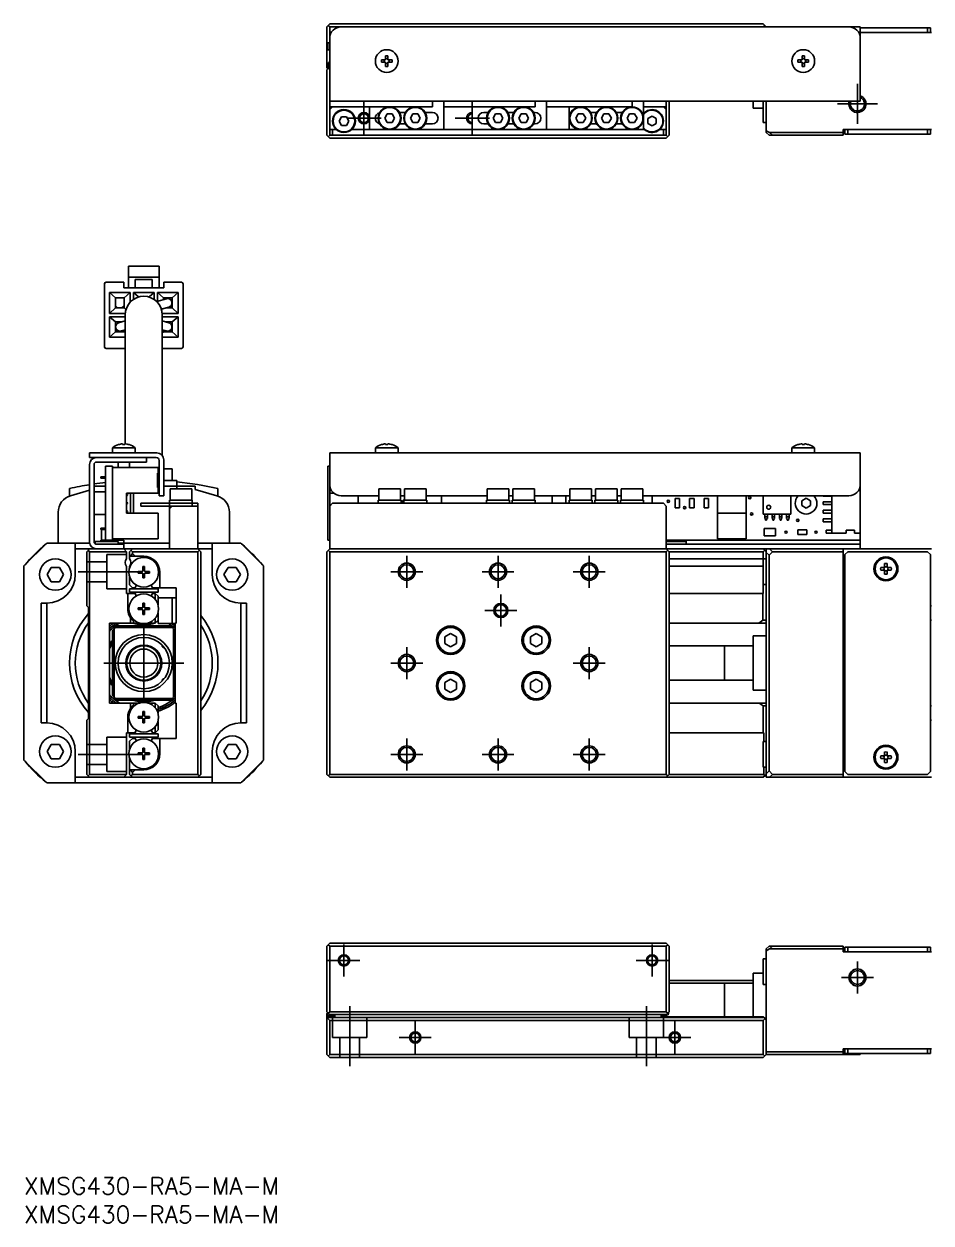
# Model space of a CAD drawing. Extents: x 0 to 777, y -8 to 213.
# Drawn here: x 0 to 159, y -8 to 202 of the extents above; entities that cross this region are included whole.
import ezdxf

# ---------------------------------------------------------------- set-up
doc = ezdxf.new("R2010")
doc.units = 0
doc.header["$LTSCALE"] = 0.5
doc.linetypes.add('CENTER', pattern=[50.8, 31.75, -6.35, 6.35, -6.35])
doc.linetypes.add('DASHED', pattern=[19.05, 12.7, -6.35])
for name, color, linetype in [('MSM_CENTER', 1, 'CENTER'), ('MSM_CONTINUOUS', 7, 'CONTINUOUS'), ('MSM_DASHED', 4, 'DASHED'), ('MSM_NARROW', 5, 'CONTINUOUS'), ('MSM_PART_NUMBER', 7, 'CONTINUOUS')]:
    doc.layers.add(name, color=color, linetype=linetype)
doc.styles.get("Standard").update_dxf_attribs({"font": 'txt.shx', "height": 1, "bigfont": 'bigfont.shx'})

# ---------------------------------------------------------------- blocks, each defined once
blk = doc.blocks.new('*U2')
at = {"layer": 'MSM_PART_NUMBER'}
blk.add_text('XMSG430-RA5-MA-M', height=3, dxfattribs=at).set_placement((0, -3))
blk = doc.blocks.new('*U3')
at = {"layer": 'MSM_PART_NUMBER'}
blk.add_text('XMSG430-RA5-MA-M', height=3, dxfattribs=at).set_placement((0, -8))

msp = doc.modelspace()

# ---------------------------------------------------------------- linework, layer by layer
at = {"layer": 'MSM_CENTER'}
for p, q in [((146.09, 191.51), (146.09, 184.51)), ((59.59, 182.51), (59.59, 188.51)), ((78.59, 182.51), (78.59, 188.51)), ((142.59, 188.01), (149.59, 188.01)), ((56.59, 185.51), (62.59, 185.51)), ((75.59, 185.51), (81.59, 185.51)), ((67.09, 103.28), (67.09, 108.88)), ((83.09, 103.28), (83.09, 108.88)), ((99.09, 103.28), (99.09, 108.88)), ((9.5, 106.08), (20, 106.08)), ((64.29, 106.08), (69.89, 106.08)), ((80.29, 106.08), (85.89, 106.08)), ((96.29, 106.08), (101.89, 106.08)), ((83.59, 96.48), (83.59, 102.08)), ((80.79, 99.28), (86.39, 99.28)), ((21, 83.08), (21, 97.08)), ((67.09, 87.28), (67.09, 92.88)), ((99.09, 87.28), (99.09, 92.88)), ((14, 90.08), (28, 90.08)), ((64.29, 90.08), (69.89, 90.08)), ((96.29, 90.08), (101.89, 90.08)), ((67.09, 71.28), (67.09, 76.88)), ((83.09, 71.28), (83.09, 76.88)), ((99.09, 71.28), (99.09, 76.88)), ((9.5, 74.08), (20, 74.08)), ((64.29, 74.08), (69.89, 74.08)), ((80.29, 74.08), (85.89, 74.08)), ((96.29, 74.08), (101.89, 74.08)), ((56.09, 35.2), (56.09, 40.8)), ((110.09, 35.2), (110.09, 40.8)), ((53.29, 38), (58.89, 38)), ((107.29, 38), (112.89, 38)), ((146.09, 32.2), (146.09, 37.8)), ((143.29, 35), (148.89, 35)), ((57.09, 30), (57.09, 19.5)), ((109.09, 30), (109.09, 19.5)), ((68.59, 21.7), (68.59, 27.3)), ((114.09, 21.7), (114.09, 27.3)), ((65.79, 24.5), (71.39, 24.5)), ((111.29, 24.5), (116.89, 24.5))]:
    msp.add_line(p, q, dxfattribs=at)
at = {"layer": 'MSM_CONTINUOUS'}
for p, q in [((53.09, 201.51), (53.59, 202.01)), ((53.34, 201.76), (53.59, 201.51)), ((53.59, 202.01), (129.59, 202.01)), ((130.09, 201.51), (129.59, 202.01)), ((129.59, 201.51), (129.84, 201.76)), ((53.09, 194.31), (53.09, 201.51)), ((53.59, 201.51), (146.59, 201.51)), ((53.59, 182.51), (53.59, 201.51)), ((146.59, 201.51), (146.59, 188.51)), ((146.59, 201.31), (158.89, 201.31)), ((159.09, 200.51), (146.59, 200.51)), ((158.39, 200.51), (158.39, 201.31)), ((158.89, 201.31), (158.89, 200.51)), ((53.29, 198.71), (53.29, 197.51)), ((53.59, 198.71), (53.29, 198.71)), ((53.59, 197.51), (53.29, 197.51)), ((53.59, 195.51), (53.09, 195.01)), ((62.66, 195.71), (63.39, 195.71)), ((63.39, 195.31), (62.66, 195.31)), ((63.39, 195.71), (63.39, 196.44)), ((63.39, 194.58), (63.39, 195.31)), ((63.79, 196.44), (63.79, 195.71)), ((63.79, 195.71), (64.52, 195.71)), ((63.79, 195.31), (63.79, 194.58)), ((64.52, 195.31), (63.79, 195.31)), ((135.66, 195.71), (136.39, 195.71)), ((136.39, 195.31), (135.66, 195.31)), ((136.39, 195.71), (136.39, 196.44)), ((136.39, 194.58), (136.39, 195.31)), ((136.79, 196.44), (136.79, 195.71)), ((136.79, 195.71), (137.52, 195.71)), ((136.79, 195.31), (136.79, 194.58)), ((137.52, 195.31), (136.79, 195.31)), ((53.59, 195.01), (53.09, 195.01)), ((53.09, 194.81), (53.59, 194.81)), ((53.09, 194.01), (53.59, 194.51)), ((53.19, 194.21), (53.09, 194.31)), ((53.09, 182.51), (53.09, 194.01)), ((53.19, 194.11), (53.19, 194.31)), ((53.34, 194.26), (53.59, 194.01)), ((53.59, 194.61), (53.49, 194.61)), ((146.59, 188.51), (53.59, 188.51)), ((53.59, 187.01), (54.09, 187.51)), ((71.59, 187.51), (53.59, 187.51)), ((60.59, 183.51), (60.59, 187.51)), ((71.59, 187.51), (71.59, 188.51)), ((73.59, 188.51), (73.59, 183.51)), ((89.59, 187.51), (73.59, 187.51)), ((78.59, 183.51), (78.59, 187.51)), ((89.59, 187.51), (89.59, 188.51)), ((91.59, 188.51), (91.59, 183.51)), ((106.59, 187.51), (91.59, 187.51)), ((95.59, 183.51), (95.59, 187.51)), ((106.59, 187.51), (106.59, 188.51)), ((108.59, 188.51), (108.59, 183.51)), ((112.59, 187.51), (108.59, 187.51)), ((112.09, 187.51), (112.59, 187.01)), ((112.59, 188.51), (112.59, 182.51)), ((113.09, 188.51), (113.09, 182.51)), ((127.79, 187.26), (127.79, 188.51)), ((127.79, 187.26), (129.59, 187.26)), ((129.59, 188.51), (129.59, 184.76)), ((130.09, 183.01), (130.09, 188.51)), ((55.23, 185.01), (55.66, 185.76)), ((55.66, 184.26), (55.23, 185.01)), ((55.66, 185.76), (56.52, 185.76)), ((56.52, 185.76), (56.96, 185.01)), ((56.96, 185.01), (56.52, 184.26)), ((63.23, 185.51), (63.66, 186.26)), ((63.66, 184.76), (63.23, 185.51)), ((63.66, 186.26), (64.52, 186.26)), ((64.52, 186.26), (64.96, 185.51)), ((64.96, 185.51), (64.52, 184.76)), ((66.86, 186.51), (65.82, 186.51)), ((67.73, 185.51), (68.16, 186.26)), ((68.16, 184.76), (67.73, 185.51)), ((68.16, 186.26), (69.02, 186.26)), ((69.02, 186.26), (69.46, 185.51)), ((69.46, 185.51), (69.02, 184.76)), ((71.59, 186.51), (70.32, 186.51)), ((81.36, 186.51), (80.59, 186.51)), ((82.23, 185.51), (82.66, 186.26)), ((82.66, 184.76), (82.23, 185.51)), ((82.66, 186.26), (83.52, 186.26)), ((83.52, 186.26), (83.96, 185.51)), ((83.96, 185.51), (83.52, 184.76)), ((85.86, 186.51), (84.82, 186.51)), ((86.73, 185.51), (87.16, 186.26)), ((87.16, 184.76), (86.73, 185.51)), ((87.16, 186.26), (88.02, 186.26)), ((88.02, 186.26), (88.46, 185.51)), ((88.46, 185.51), (88.02, 184.76)), ((89.59, 186.51), (89.32, 186.51)), ((96.73, 185.51), (97.16, 186.26)), ((97.16, 184.76), (96.73, 185.51)), ((97.16, 186.26), (98.02, 186.26)), ((98.02, 186.26), (98.46, 185.51)), ((98.46, 185.51), (98.02, 184.76)), ((100.36, 186.51), (99.32, 186.51)), ((101.23, 185.51), (101.66, 186.26)), ((101.66, 184.76), (101.23, 185.51)), ((101.66, 186.26), (102.52, 186.26)), ((102.52, 186.26), (102.96, 185.51)), ((102.96, 185.51), (102.52, 184.76)), ((104.86, 186.51), (103.82, 186.51)), ((105.73, 185.51), (106.16, 186.26)), ((106.16, 184.76), (105.73, 185.51)), ((106.16, 186.26), (107.02, 186.26)), ((107.02, 186.26), (107.46, 185.51)), ((107.46, 185.51), (107.02, 184.76)), ((109.34, 185.45), (110.09, 185.88)), ((109.34, 184.58), (109.34, 185.45)), ((110.09, 185.88), (110.84, 185.45)), ((110.84, 185.45), (110.84, 184.58)), ((53.59, 183.51), (54.77, 183.51)), ((54.09, 183.51), (54.09, 182.51)), ((56.52, 184.26), (55.66, 184.26)), ((57.41, 183.51), (108.77, 183.51)), ((64.52, 184.76), (63.66, 184.76)), ((65.82, 184.51), (66.86, 184.51)), ((69.02, 184.76), (68.16, 184.76)), ((70.32, 184.51), (71.59, 184.51)), ((80.59, 184.51), (81.36, 184.51)), ((83.52, 184.76), (82.66, 184.76)), ((84.82, 184.51), (85.86, 184.51)), ((88.02, 184.76), (87.16, 184.76)), ((89.32, 184.51), (89.59, 184.51)), ((98.02, 184.76), (97.16, 184.76)), ((99.32, 184.51), (100.36, 184.51)), ((102.52, 184.76), (101.66, 184.76)), ((103.82, 184.51), (104.86, 184.51)), ((107.02, 184.76), (106.16, 184.76)), ((110.09, 184.15), (109.34, 184.58)), ((110.84, 184.58), (110.09, 184.15)), ((111.41, 183.51), (112.59, 183.51)), ((112.09, 182.51), (112.09, 183.51)), ((129.59, 184.76), (130.09, 184.76)), ((130.09, 183.32), (130.7, 183.01)), ((130.59, 182.51), (130.09, 183.01)), ((130.7, 183.01), (143.59, 183.01)), ((130.7, 183.01), (131.2, 182.51)), ((159.09, 183.51), (143.59, 183.51)), ((143.59, 183.51), (143.59, 182.51)), ((143.89, 182.71), (143.89, 183.51)), ((158.89, 182.71), (143.89, 182.71)), ((144.39, 183.51), (144.39, 182.71)), ((158.39, 182.71), (158.39, 183.51)), ((158.89, 183.51), (158.89, 182.71)), ((53.59, 182.01), (53.09, 182.51)), ((53.59, 182.51), (53.34, 182.26)), ((112.59, 182.51), (53.59, 182.51)), ((112.59, 182.01), (53.59, 182.01)), ((112.84, 182.26), (112.59, 182.51)), ((112.59, 182.01), (113.09, 182.51)), ((143.59, 182.51), (130.59, 182.51)), ((23.7, 159.58), (18.3, 159.58)), ((18.3, 159.58), (18.3, 155.78)), ((23.7, 157.67), (18.3, 157.67)), ((23.7, 159.58), (23.7, 155.78)), ((14.1, 156.48), (14.1, 145.48)), ((14.4, 156.78), (17.5, 156.78)), ((17.5, 156.78), (17.5, 155.78)), ((24.5, 155.78), (17.5, 155.78)), ((22.5, 157.28), (19.5, 157.28)), ((19.5, 155.78), (19.5, 157.28)), ((22.5, 155.78), (22.5, 157.28)), ((24.5, 155.78), (24.5, 156.78)), ((24.5, 156.78), (27.6, 156.78)), ((27.9, 145.48), (27.9, 156.48)), ((18.6, 154.98), (15, 154.98)), ((15, 154.98), (15, 151.33)), ((16.05, 154.03), (15, 154.98)), ((16.05, 154.03), (16.05, 152.28)), ((16.05, 154.03), (17.55, 154.03)), ((17.55, 154.03), (18.6, 154.98)), ((17.55, 152.28), (17.55, 154.03)), ((18.6, 153.27), (18.6, 154.98)), ((19.2, 154.98), (19.2, 153.79)), ((20.07, 154.2), (19.2, 154.98)), ((22.8, 154.98), (19.2, 154.98)), ((21.93, 154.2), (22.8, 154.98)), ((22.8, 153.79), (22.8, 154.98)), ((25, 153.88), (23.28, 153.4)), ((27, 154.98), (23.4, 154.98)), ((23.4, 154.98), (23.4, 153.43)), ((24.45, 154.03), (23.4, 154.98)), ((24.45, 153.73), (24.45, 154.03)), ((24.45, 154.03), (25.95, 154.03)), ((25.95, 154.03), (27, 154.98)), ((25.95, 152.28), (25.95, 154.03)), ((27, 151.33), (27, 154.98)), ((16.05, 152.28), (15, 151.33)), ((15, 151.33), (17.76, 151.33)), ((16.42, 152.28), (16.05, 152.66)), ((16.05, 152.28), (17.55, 152.28)), ((17.55, 152.66), (17.17, 152.28)), ((17.55, 152.28), (17.88, 151.98)), ((24.1, 152.07), (25.4, 152.43)), ((24.27, 152.12), (24.12, 151.98)), ((24.24, 151.33), (27, 151.33)), ((25.95, 152.28), (24.86, 152.28)), ((25.95, 152.66), (25.57, 152.28)), ((25.95, 152.28), (27, 151.33)), ((15, 150.73), (15, 147.18)), ((17.75, 150.73), (15, 150.73)), ((16.05, 149.83), (15, 150.73)), ((16.05, 149.83), (17.11, 149.83)), ((16.05, 149.83), (16.05, 148.08)), ((17.75, 150.02), (16.59, 149.68)), ((17.75, 151.08), (17.75, 128.47)), ((24.25, 126.41), (24.25, 151.08)), ((27, 150.73), (24.25, 150.73)), ((25.41, 149.68), (24.25, 150.02)), ((24.89, 149.83), (25.95, 149.83)), ((25.95, 149.83), (27, 150.73)), ((25.95, 148.08), (25.95, 149.83)), ((27, 147.18), (27, 150.73)), ((16.05, 148.08), (15, 147.18)), ((15, 147.18), (17.75, 147.18)), ((16.42, 148.08), (16.05, 148.46)), ((16.05, 148.08), (17.55, 148.08)), ((17.01, 148.24), (17.75, 148.46)), ((17.46, 148.37), (17.17, 148.08)), ((17.55, 148.08), (17.55, 148.4)), ((17.55, 148.08), (17.75, 147.91)), ((24.25, 148.46), (24.99, 148.24)), ((24.45, 148.08), (24.25, 147.91)), ((24.25, 147.18), (27, 147.18)), ((24.45, 148.4), (24.45, 148.08)), ((24.45, 148.08), (25.95, 148.08)), ((24.82, 148.08), (24.54, 148.37)), ((25.95, 148.46), (25.57, 148.08)), ((25.95, 148.08), (27, 147.18)), ((17.75, 145.18), (14.4, 145.18)), ((27.6, 145.18), (24.25, 145.18)), ((16.57, 128.34), (16.55, 128.34)), ((17.3, 128.34), (17.3, 128.47)), ((17.7, 128.34), (17.3, 128.34)), ((17.7, 128.47), (17.7, 128.34)), ((18.45, 128.34), (18.43, 128.34)), ((62.66, 128.34), (62.64, 128.34)), ((63.39, 128.34), (63.39, 128.47)), ((63.79, 128.34), (63.39, 128.34)), ((63.79, 128.47), (63.79, 128.34)), ((64.54, 128.34), (64.52, 128.34)), ((135.66, 128.34), (135.64, 128.34)), ((136.39, 128.34), (136.39, 128.47)), ((136.79, 128.34), (136.39, 128.34)), ((136.79, 128.47), (136.79, 128.34)), ((137.54, 128.34), (137.52, 128.34)), ((11.5, 126.08), (11.5, 126.88)), ((11.5, 126.88), (23.3, 126.88)), ((23.2, 126.08), (11.5, 126.08)), ((19.5, 127.78), (15.5, 127.78)), ((15.5, 127.78), (15.5, 126.88)), ((19.5, 126.88), (19.5, 127.78)), ((21.5, 126.08), (21.5, 125.28)), ((53.59, 121.38), (53.59, 126.88)), ((53.59, 126.88), (146.59, 126.88)), ((65.59, 127.78), (61.59, 127.78)), ((61.59, 127.78), (61.59, 126.88)), ((65.59, 126.88), (65.59, 127.78)), ((138.59, 127.78), (134.59, 127.78)), ((134.59, 127.78), (134.59, 126.88)), ((138.59, 126.88), (138.59, 127.78)), ((146.59, 126.88), (146.59, 110.08)), ((11.5, 124.88), (11.5, 111.28)), ((12.3, 124.88), (12.3, 111.28)), ((12.7, 125.28), (21.5, 125.28)), ((14.3, 124.58), (14.3, 111.58)), ((14.3, 124.58), (15.5, 124.58)), ((15.5, 124.58), (15.5, 111.58)), ((23.5, 124.33), (15.5, 124.33)), ((16.5, 125.28), (16.5, 124.33)), ((18.5, 124.33), (18.5, 125.28)), ((23.5, 123.33), (23.5, 124.33)), ((23.7, 119.38), (23.7, 125.58)), ((24.5, 125.68), (24.5, 119.38)), ((24.5, 124.08), (26, 124.08)), ((26, 122.08), (26, 124.08)), ((53.29, 124.58), (53.29, 111.58)), ((53.59, 124.58), (53.29, 124.58)), ((13.5, 122.71), (13.5, 122.46)), ((14.3, 122.71), (13.5, 122.71)), ((14.3, 122.46), (13.5, 122.46)), ((23.5, 123.33), (23.4, 123.33)), ((23.4, 120.83), (23.4, 123.33)), ((23.4, 122.53), (23.5, 122.53)), ((23.4, 122.16), (23.5, 122.16)), ((23.4, 122.01), (23.5, 122.01)), ((23.5, 121.63), (23.5, 122.53)), ((23.5, 122.08), (23.7, 122.08)), ((24.5, 122.08), (26.82, 122.08)), ((26.82, 121.08), (26.82, 122.08)), ((8, 120.65), (8, 119.33)), ((11.5, 120.34), (8.17, 119.38)), ((14.3, 121.08), (12.3, 121.08)), ((14.3, 120.08), (12.3, 120.08)), ((18, 119.83), (23.5, 119.83)), ((18, 116.33), (18, 119.83)), ((18.7, 119.83), (18.7, 116.33)), ((19.2, 119.83), (19.2, 116.33)), ((23.4, 121.63), (23.5, 121.63)), ((23.7, 121.08), (23.4, 121.08)), ((23.5, 120.83), (23.4, 120.83)), ((23.5, 119.83), (23.5, 120.83)), ((30, 121.08), (24.5, 121.08)), ((29.4, 120.58), (25.6, 120.58)), ((25.6, 120.58), (25.6, 118.58)), ((26.78, 120.58), (26.78, 121.08)), ((29.4, 118.58), (29.4, 120.58)), ((30, 120.48), (30, 121.08)), ((33.83, 119.38), (30, 120.48)), ((34, 119.33), (34, 120.65)), ((53.67, 120.83), (53.59, 120.83)), ((53.59, 120.83), (53.59, 110.08)), ((53.59, 119.83), (54.33, 119.83)), ((65.99, 120.58), (62.19, 120.58)), ((62.19, 120.58), (62.19, 118.58)), ((65.99, 118.58), (65.99, 120.58)), ((70.49, 120.58), (66.69, 120.58)), ((66.69, 120.58), (66.69, 118.58)), ((70.49, 118.58), (70.49, 120.58)), ((84.99, 120.58), (81.19, 120.58)), ((81.19, 120.58), (81.19, 118.58)), ((84.99, 118.58), (84.99, 120.58)), ((89.49, 120.58), (85.69, 120.58)), ((85.69, 120.58), (85.69, 118.58)), ((89.49, 118.58), (89.49, 120.58)), ((99.49, 120.58), (95.69, 120.58)), ((95.69, 120.58), (95.69, 118.58)), ((99.49, 118.58), (99.49, 120.58)), ((103.99, 120.58), (100.19, 120.58)), ((100.19, 120.58), (100.19, 118.58)), ((103.99, 118.58), (103.99, 120.58)), ((108.49, 120.58), (104.69, 120.58)), ((104.69, 120.58), (104.69, 118.58)), ((108.49, 118.58), (108.49, 120.58)), ((20.5, 118.08), (20.5, 117.58)), ((29.5, 118.08), (20.5, 118.08)), ((24.5, 119.38), (23.7, 119.38)), ((25.5, 118.58), (29.5, 118.58)), ((25.5, 118.58), (29.5, 118.58)), ((25.5, 118.58), (25.5, 110.08)), ((29.5, 117.58), (29.5, 118.58)), ((29.5, 118.08), (30.5, 118.08)), ((30.5, 118.08), (30.5, 110.08)), ((54.09, 118.08), (53.59, 117.58)), ((54.09, 118.08), (112.09, 118.08)), ((62.19, 119.38), (55.59, 119.38)), ((58.59, 118.08), (58.59, 119.38)), ((62.09, 118.58), (66.09, 118.58)), ((62.09, 118.58), (62.09, 118.08)), ((66.69, 119.38), (65.99, 119.38)), ((66.09, 118.08), (66.09, 118.58)), ((66.34, 118.51), (66.69, 118.72)), ((66.34, 118.08), (66.34, 118.51)), ((66.59, 118.58), (70.59, 118.58)), ((66.59, 118.58), (66.59, 118.08)), ((81.19, 119.38), (70.49, 119.38)), ((70.59, 118.08), (70.59, 118.58)), ((73.19, 118.08), (73.19, 119.38)), ((81.09, 118.58), (85.09, 118.58)), ((81.09, 118.58), (81.09, 118.08)), ((85.69, 119.38), (84.99, 119.38)), ((85.09, 118.08), (85.09, 118.58)), ((85.59, 118.58), (89.59, 118.58)), ((85.59, 118.58), (85.59, 118.08)), ((95.69, 119.38), (89.49, 119.38)), ((89.59, 118.08), (89.59, 118.58)), ((92.59, 118.08), (92.59, 119.38)), ((94.99, 119.38), (94.99, 118.08)), ((95.59, 118.58), (99.59, 118.58)), ((95.59, 118.58), (95.59, 118.08)), ((100.19, 119.38), (99.49, 119.38)), ((99.59, 118.08), (99.59, 118.58)), ((100.09, 118.58), (104.09, 118.58)), ((100.09, 118.58), (100.09, 118.08)), ((104.69, 119.38), (103.99, 119.38)), ((104.09, 118.08), (104.09, 118.58)), ((104.59, 118.58), (108.59, 118.58)), ((104.59, 118.58), (104.59, 118.08)), ((144.59, 119.38), (108.49, 119.38)), ((108.59, 118.08), (108.59, 118.58)), ((110.09, 118.08), (110.09, 119.38)), ((112.59, 117.58), (112.09, 118.08)), ((114.12, 118.88), (114.12, 117.28)), ((114.92, 118.88), (114.12, 118.88)), ((114.92, 117.28), (114.92, 118.88)), ((116.66, 118.88), (116.66, 117.28)), ((117.46, 118.88), (116.66, 118.88)), ((117.46, 117.28), (117.46, 118.88)), ((120, 118.88), (119.2, 118.88)), ((119.2, 118.88), (119.2, 117.28)), ((120, 117.28), (120, 118.88)), ((121.59, 111.83), (121.59, 119.38)), ((126.59, 111.83), (126.59, 119.38)), ((129.54, 116.23), (129.54, 119.38)), ((134.44, 119.38), (134.44, 116.23)), ((136.34, 118.51), (137.09, 118.95)), ((136.34, 117.65), (136.34, 118.51)), ((137.09, 117.22), (136.34, 117.65)), ((137.09, 118.95), (137.84, 118.51)), ((137.84, 117.65), (137.09, 117.22)), ((137.84, 118.51), (137.84, 117.65)), ((140.09, 119.33), (140.09, 119.38)), ((140.09, 119.33), (141.59, 119.33)), ((140.09, 117.83), (140.09, 118.33)), ((141.59, 118.33), (140.09, 118.33)), ((140.09, 117.83), (141.59, 117.83)), ((141.59, 119.38), (141.59, 112.83)), ((6, 116.5), (6, 111.08)), ((12.3, 116.08), (14.3, 116.08)), ((23.5, 116.33), (18, 116.33)), ((20.5, 117.58), (30.5, 117.58)), ((23.5, 111.83), (23.5, 116.33)), ((25.5, 117.08), (26, 117.58)), ((36, 111.08), (36, 116.5)), ((112.59, 117.58), (112.59, 110.08)), ((114.12, 117.28), (114.92, 117.28)), ((116.66, 117.28), (117.46, 117.28)), ((119.2, 117.28), (120, 117.28)), ((126.59, 116.33), (121.59, 116.33)), ((134.34, 116.13), (129.64, 116.13)), ((129.87, 116.13), (129.87, 115.4)), ((130.3, 115.69), (129.87, 115.69)), ((130.3, 116.13), (130.3, 115.4)), ((131.14, 116.13), (131.14, 115.4)), ((131.57, 115.69), (131.14, 115.69)), ((131.57, 116.13), (131.57, 115.4)), ((132.41, 116.13), (132.41, 115.4)), ((132.84, 115.69), (132.41, 115.69)), ((132.84, 116.13), (132.84, 115.4)), ((133.68, 116.13), (133.68, 115.4)), ((134.11, 115.69), (133.68, 115.69)), ((134.11, 116.13), (134.11, 115.4)), ((140.09, 116.33), (140.09, 116.83)), ((141.59, 116.83), (140.09, 116.83)), ((140.09, 116.33), (141.59, 116.33)), ((14.3, 113.71), (13.5, 113.71)), ((13.5, 113.71), (13.5, 113.46)), ((14.3, 113.46), (13.5, 113.46)), ((13.6, 113.46), (13.6, 111.58)), ((129.72, 113.63), (129.72, 112.38)), ((131.72, 113.63), (129.72, 113.63)), ((129.98, 115.33), (129.87, 115.4)), ((129.98, 115.08), (129.98, 115.33)), ((129.98, 115.08), (130.18, 115.08)), ((130.3, 115.4), (130.18, 115.33)), ((130.18, 115.33), (130.18, 115.08)), ((131.25, 115.33), (131.14, 115.4)), ((131.25, 115.08), (131.25, 115.33)), ((131.25, 115.08), (131.45, 115.08)), ((131.57, 115.4), (131.45, 115.33)), ((131.45, 115.33), (131.45, 115.08)), ((131.72, 112.38), (131.72, 113.63)), ((132.52, 115.33), (132.41, 115.4)), ((132.52, 115.08), (132.52, 115.33)), ((132.52, 115.08), (132.72, 115.08)), ((132.84, 115.4), (132.72, 115.33)), ((132.72, 115.33), (132.72, 115.08)), ((133.79, 115.33), (133.68, 115.4)), ((133.79, 115.08), (133.79, 115.33)), ((133.79, 115.08), (133.99, 115.08)), ((134.11, 115.4), (133.99, 115.33)), ((133.99, 115.33), (133.99, 115.08)), ((140.09, 114.83), (140.09, 115.33)), ((141.59, 115.33), (140.09, 115.33)), ((140.09, 114.83), (141.59, 114.83)), ((12.5, 111.38), (16.5, 111.38)), ((12.5, 111.38), (12.5, 110.93)), ((13.5, 111.58), (17.5, 111.58)), ((13.5, 111.58), (13.5, 111.38)), ((15.5, 111.83), (23.5, 111.83)), ((16.5, 110.88), (16.5, 111.38)), ((17.4, 111.58), (17.4, 111.83)), ((17.5, 111.08), (17.5, 111.58)), ((53.29, 111.58), (53.59, 111.58)), ((112.59, 111.58), (146.59, 111.58)), ((112.59, 111.38), (116.09, 111.38)), ((116.09, 110.88), (116.09, 111.58)), ((126.59, 111.83), (121.59, 111.83)), ((129.72, 112.38), (131.72, 112.38)), ((137.23, 113.4), (135.63, 113.4)), ((135.63, 113.4), (135.63, 112.6)), ((135.63, 112.6), (137.23, 112.6)), ((137.23, 112.6), (137.23, 113.4)), ((140.59, 112.83), (140.59, 113.33)), ((141.59, 113.33), (140.59, 113.33)), ((140.59, 112.83), (144.09, 112.83)), ((144.09, 113.33), (145.59, 113.33)), ((144.09, 112.83), (144.09, 113.33)), ((145.59, 112.83), (145.59, 113.33)), ((145.59, 112.83), (146.59, 112.83)), ((4, 111.08), (0, 107.08)), ((4, 111.08), (11.52, 111.08)), ((9, 111.08), (9, 105.58)), ((33, 110.08), (9, 110.08)), ((11, 109.58), (11.5, 110.08)), ((11, 100.08), (11, 109.58)), ((11.5, 109.58), (11.25, 109.83)), ((11.5, 109.58), (11.5, 70.58)), ((18, 109.58), (11.5, 109.58)), ((12.35, 111.08), (12.5, 111.08)), ((12.7, 110.88), (17.5, 110.88)), ((16.5, 111.08), (25.5, 111.08)), ((17.5, 110.88), (17.5, 110.08)), ((17.5, 110.08), (18, 109.58)), ((18, 109.58), (18, 108.34)), ((19, 110.08), (18.5, 109.58)), ((18.5, 109.58), (18.5, 108.34)), ((19, 109.28), (18.65, 108.78)), ((19, 109.58), (18.75, 109.83)), ((19, 109.58), (19, 109.28)), ((30.5, 109.58), (19, 109.58)), ((19.5, 108.78), (19, 109.28)), ((30.5, 111.08), (38, 111.08)), ((30.5, 110.08), (31, 109.58)), ((30.75, 109.83), (30.5, 109.58)), ((30.5, 70.58), (30.5, 109.58)), ((31, 109.58), (31, 70.58)), ((33, 111.08), (33, 105.58)), ((42, 107.08), (38, 111.08)), ((53.59, 110.08), (53.09, 109.58)), ((53.09, 70.58), (53.09, 109.58)), ((53.34, 109.83), (53.59, 109.58)), ((53.59, 110.08), (159.09, 110.08)), ((112.59, 109.58), (53.59, 109.58)), ((53.59, 109.58), (53.59, 70.58)), ((146.59, 110.88), (112.59, 110.88)), ((113.09, 109.58), (112.59, 110.08)), ((112.59, 109.58), (112.84, 109.83)), ((112.59, 70.58), (112.59, 109.58)), ((129.59, 109.58), (113.09, 109.58)), ((113.09, 109.58), (113.09, 70.58)), ((130.09, 109.58), (129.59, 110.08)), ((129.59, 109.58), (129.84, 109.83)), ((129.59, 108.34), (129.59, 109.58)), ((130.09, 70.08), (130.09, 110.08)), ((130.59, 108.97), (130.09, 109.47)), ((131.2, 109.58), (130.59, 108.97)), ((130.7, 110.08), (131.2, 109.58)), ((143.59, 109.58), (131.2, 109.58)), ((143.59, 110.08), (143.59, 70.08)), ((144.39, 109.58), (143.89, 109.08)), ((158.39, 109.58), (144.39, 109.58)), ((158.89, 109.08), (158.39, 109.58)), ((21, 108.78), (18.5, 108.78)), ((113.09, 108.34), (129.59, 108.34)), ((129.59, 102.28), (129.59, 108.33)), ((130.09, 108.33), (129.59, 108.33)), ((130.59, 108.97), (130.59, 71.19)), ((143.89, 109.08), (143.89, 71.08)), ((150.85, 107.5), (150.85, 106.82)), ((151.33, 106.82), (151.33, 107.5)), ((158.89, 71.08), (158.89, 109.08)), ((0, 107.08), (0, 73.08)), ((4.06, 105.58), (4.78, 106.83)), ((4.78, 104.33), (4.06, 105.58)), ((4.78, 106.83), (6.22, 106.83)), ((6.22, 106.83), (6.94, 105.58)), ((6.94, 105.58), (6.22, 104.33)), ((18, 107.02), (18, 102.28)), ((18.5, 107.02), (18.5, 106.7)), ((18.5, 105.27), (18.5, 103.78)), ((20, 106.13), (20.79, 106.13)), ((20, 106.13), (20, 105.84)), ((20, 105.84), (20.79, 105.84)), ((20.53, 105.84), (20.53, 106.13)), ((20.85, 106.98), (21.14, 106.98)), ((20.85, 106.19), (20.85, 106.98)), ((21.14, 106.45), (20.85, 106.45)), ((20.85, 104.98), (20.85, 105.78)), ((20.85, 105.51), (21.14, 105.51)), ((21.14, 106.19), (21.14, 106.98)), ((21.14, 104.98), (21.14, 105.78)), ((21.2, 106.13), (22, 106.13)), ((21.2, 105.84), (22, 105.84)), ((21.47, 105.84), (21.47, 106.13)), ((22, 106.13), (22, 105.84)), ((23.8, 103.28), (23.8, 105.98)), ((35.06, 105.58), (35.78, 106.83)), ((35.78, 104.33), (35.06, 105.58)), ((35.78, 106.83), (37.22, 106.83)), ((37.22, 106.83), (37.94, 105.58)), ((37.94, 105.58), (37.22, 104.33)), ((42, 73.08), (42, 107.08)), ((129.59, 107.02), (113.09, 107.02)), ((150.85, 106.82), (150.17, 106.82)), ((150.17, 106.34), (150.85, 106.34)), ((150.85, 106.34), (150.85, 105.66)), ((152.01, 106.82), (151.33, 106.82)), ((151.33, 105.66), (151.33, 106.34)), ((151.33, 106.34), (152.01, 106.34)), ((6.22, 104.33), (4.78, 104.33)), ((18.5, 103.78), (19, 103.28)), ((18.5, 102.48), (18.5, 103.08)), ((23.5, 103.08), (18.5, 103.08)), ((19, 103.28), (19.48, 103.28)), ((19.54, 103.37), (19.48, 103.28)), ((20.85, 104.98), (21.14, 104.98)), ((22.52, 103.28), (22.33, 103.61)), ((22.52, 103.28), (26.7, 103.28)), ((23.5, 102.48), (23.5, 103.08)), ((26.7, 97.08), (26.7, 103.28)), ((37.22, 104.33), (35.78, 104.33)), ((129.59, 103.83), (130.09, 103.83)), ((18, 102.28), (19.46, 102.28)), ((18.2, 102.28), (18.2, 99.58)), ((23.5, 102.48), (18.5, 102.48)), ((19.46, 102.28), (19.54, 102.14)), ((22.33, 101.9), (22.54, 102.28)), ((23, 102.28), (22.54, 102.28)), ((23, 101.24), (23, 102.28)), ((23, 102.28), (23.5, 101.78)), ((23.5, 101.78), (23.5, 100.3)), ((26.7, 101.53), (23.5, 101.53)), ((26, 97.03), (26, 101.53)), ((129.59, 102.28), (113.09, 102.28)), ((129.49, 97.58), (129.49, 102.28)), ((3, 79.58), (3, 100.58)), ((3, 100.58), (4, 100.58)), ((4, 100.58), (4, 79.58)), ((11.3, 99.78), (11, 100.08)), ((11.3, 80.38), (11.3, 99.78)), ((20, 99.73), (20.79, 99.73)), ((20, 99.73), (20, 99.44)), ((20, 99.44), (20.79, 99.44)), ((20.53, 99.44), (20.53, 99.73)), ((20.85, 100.58), (21.14, 100.58)), ((20.85, 99.79), (20.85, 100.58)), ((21.14, 100.05), (20.85, 100.05)), ((20.85, 98.58), (20.85, 99.38)), ((20.85, 99.11), (21.14, 99.11)), ((21.14, 99.79), (21.14, 100.58)), ((21.14, 98.58), (21.14, 99.38)), ((21.2, 99.73), (22, 99.73)), ((21.2, 99.44), (22, 99.44)), ((21.47, 99.44), (21.47, 99.73)), ((22, 99.73), (22, 99.44)), ((23.5, 98.87), (23.5, 97.03)), ((38, 79.58), (38, 100.58)), ((38, 100.58), (39, 100.58)), ((39, 100.58), (39, 79.58)), ((143.89, 100.08), (143.59, 100.08)), ((159.09, 100.08), (158.89, 100.08)), ((15, 97.08), (15, 83.08)), ((20.29, 97.08), (15, 97.08)), ((18.7, 97.08), (18.7, 97.98)), ((19.2, 97.44), (19.2, 97.08)), ((20.85, 98.58), (21.14, 98.58)), ((21.71, 97.08), (23, 97.08)), ((23, 97.08), (23, 97.92)), ((23.5, 97.58), (23, 97.08)), ((23.5, 97.03), (26.5, 97.03)), ((26.5, 83.08), (26.5, 97.08)), ((26.5, 97.08), (26.7, 97.08)), ((130.09, 97.08), (113.09, 97.08)), ((128.78, 97.08), (129.49, 97.58)), ((129.49, 97.58), (130.09, 97.58)), ((143.59, 98.33), (143.89, 98.33)), ((159.09, 97.58), (158.89, 97.58)), ((15.5, 95.78), (15.8, 96.08)), ((15.5, 84.38), (15.5, 95.78)), ((16, 96.28), (15.8, 96.08)), ((15.8, 96.08), (15.8, 84.08)), ((16, 96.28), (16.3, 96.58)), ((26, 96.28), (16, 96.28)), ((16.3, 96.58), (25.7, 96.58)), ((25.7, 96.58), (26, 96.28)), ((26.2, 96.08), (26, 96.28)), ((26.2, 84.08), (26.2, 96.08)), ((26.2, 96.08), (26.5, 95.78)), ((73.79, 94.66), (74.79, 95.24)), ((73.79, 93.5), (73.79, 94.66)), ((74.79, 95.24), (75.79, 94.66)), ((75.79, 94.66), (75.79, 93.5)), ((88.79, 94.66), (89.79, 95.24)), ((88.79, 93.5), (88.79, 94.66)), ((89.79, 95.24), (90.79, 94.66)), ((90.79, 94.66), (90.79, 93.5)), ((127.79, 85.33), (127.79, 94.83)), ((130.09, 94.83), (127.79, 94.83)), ((143.79, 95.08), (143.59, 94.88)), ((143.79, 95.08), (143.79, 85.08)), ((143.89, 95.08), (143.79, 95.08)), ((24.2, 93.06), (24.2, 93.25)), ((24.2, 93.06), (24.42, 92.83)), ((24.42, 93), (24.42, 92.83)), ((24.42, 92.83), (24.56, 92.83)), ((74.79, 92.93), (73.79, 93.5)), ((75.79, 93.5), (74.79, 92.93)), ((89.79, 92.93), (88.79, 93.5)), ((90.79, 93.5), (89.79, 92.93)), ((127.79, 93.08), (113.09, 93.08)), ((122.79, 87.08), (122.79, 93.08)), ((18.03, 89.02), (18.03, 89.02)), ((23.96, 89.02), (23.96, 89.02)), ((19.56, 87.28), (19.62, 87.28)), ((19.69, 87.22), (19.62, 87.28)), ((22.37, 87.28), (22.31, 87.22)), ((22.37, 87.28), (22.44, 87.28)), ((24.42, 87.33), (24.2, 87.11)), ((24.2, 86.92), (24.2, 87.11)), ((24.42, 87.33), (24.42, 87.16)), ((24.56, 87.33), (24.42, 87.33)), ((24.56, 87.33), (24.56, 87.33)), ((73.79, 86.66), (74.79, 87.24)), ((73.79, 85.5), (73.79, 86.66)), ((74.79, 87.24), (75.79, 86.66)), ((75.79, 86.66), (75.79, 85.5)), ((88.79, 86.66), (89.79, 87.24)), ((88.79, 85.5), (88.79, 86.66)), ((89.79, 87.24), (90.79, 86.66)), ((90.79, 86.66), (90.79, 85.5)), ((113.09, 87.08), (127.79, 87.08)), ((15.8, 84.08), (15.5, 84.38)), ((15.8, 84.08), (16, 83.88)), ((26, 83.88), (26.2, 84.08)), ((26.5, 84.38), (26.2, 84.08)), ((74.79, 84.93), (73.79, 85.5)), ((75.79, 85.5), (74.79, 84.93)), ((89.79, 84.93), (88.79, 85.5)), ((90.79, 85.5), (89.79, 84.93)), ((127.79, 85.33), (130.09, 85.33)), ((143.59, 85.28), (143.79, 85.08)), ((143.79, 85.08), (143.89, 85.08)), ((15, 83.08), (20.29, 83.08)), ((16, 83.88), (26, 83.88)), ((16.3, 83.58), (16, 83.88)), ((25.7, 83.58), (16.3, 83.58)), ((18.7, 82.18), (18.7, 83.08)), ((19.2, 83.08), (19.2, 82.73)), ((21.71, 83.08), (23, 83.08)), ((23, 82.24), (23, 83.08)), ((23, 83.08), (23.5, 82.58)), ((23.5, 82.58), (23.5, 81.3)), ((26, 83.88), (25.7, 83.58)), ((26.7, 83.08), (26.5, 83.08)), ((26.7, 76.88), (26.7, 83.08)), ((130.09, 83.08), (113.09, 83.08)), ((129.59, 82.58), (128.88, 83.08)), ((129.59, 77.88), (129.59, 82.58)), ((130.09, 82.58), (129.59, 82.58)), ((158.89, 82.58), (159.09, 82.58)), ((11, 80.08), (11.3, 80.38)), ((11, 70.58), (11, 80.08)), ((18.2, 77.88), (18.2, 80.58)), ((20, 80.73), (20.79, 80.73)), ((20, 80.73), (20, 80.44)), ((20, 80.44), (20.79, 80.44)), ((20.53, 80.44), (20.53, 80.73)), ((20.85, 81.58), (21.14, 81.58)), ((20.85, 80.79), (20.85, 81.58)), ((21.14, 81.05), (20.85, 81.05)), ((20.85, 79.58), (20.85, 80.38)), ((20.85, 80.11), (21.14, 80.11)), ((21.14, 80.79), (21.14, 81.58)), ((21.14, 79.58), (21.14, 80.38)), ((21.2, 80.73), (22, 80.73)), ((21.2, 80.44), (22, 80.44)), ((21.47, 80.44), (21.47, 80.73)), ((22, 80.73), (22, 80.44)), ((23.5, 79.87), (23.5, 78.38)), ((143.89, 81.83), (143.59, 81.83)), ((143.59, 80.08), (143.89, 80.08)), ((158.89, 80.08), (159.09, 80.08)), ((4, 79.58), (3, 79.58)), ((18, 77.88), (19.46, 77.88)), ((18, 70.58), (18, 77.88)), ((19.54, 78.02), (19.46, 77.88)), ((20.85, 79.58), (21.14, 79.58)), ((22.54, 77.88), (22.33, 78.26)), ((23, 77.88), (22.54, 77.88)), ((23, 77.88), (23, 78.92)), ((23.5, 78.38), (23, 77.88)), ((39, 79.58), (38, 79.58)), ((129.69, 77.88), (113.09, 77.88)), ((129.69, 76.33), (129.69, 77.88)), ((4.06, 74.58), (4.78, 75.83)), ((4.78, 75.83), (6.22, 75.83)), ((6.22, 75.83), (6.94, 74.58)), ((18.5, 77.08), (18.5, 77.68)), ((23.5, 77.68), (18.5, 77.68)), ((23.5, 77.08), (18.5, 77.08)), ((19, 76.88), (18.5, 76.38)), ((18.5, 74.9), (18.5, 76.38)), ((19, 76.88), (19.48, 76.88)), ((19.48, 76.88), (19.54, 76.79)), ((22.33, 76.55), (22.52, 76.88)), ((22.52, 76.88), (26.7, 76.88)), ((23.5, 77.08), (23.5, 77.68)), ((23.8, 76.88), (23.8, 74.18)), ((35.06, 74.58), (35.78, 75.83)), ((35.78, 75.83), (37.22, 75.83)), ((37.22, 75.83), (37.94, 74.58)), ((129.59, 76.33), (129.59, 71.83)), ((130.09, 76.33), (129.59, 76.33)), ((4.78, 73.33), (4.06, 74.58)), ((6.94, 74.58), (6.22, 73.33)), ((9, 69.08), (9, 74.58)), ((20, 74.33), (20.79, 74.33)), ((20, 74.33), (20, 74.04)), ((20, 74.04), (20.79, 74.04)), ((20.53, 74.04), (20.53, 74.33)), ((20.85, 75.18), (21.14, 75.18)), ((20.85, 74.39), (20.85, 75.18)), ((21.14, 74.65), (20.85, 74.65)), ((20.85, 73.18), (20.85, 73.98)), ((20.85, 73.71), (21.14, 73.71)), ((21.14, 74.39), (21.14, 75.18)), ((21.14, 73.18), (21.14, 73.98)), ((21.2, 74.33), (22, 74.33)), ((21.2, 74.04), (22, 74.04)), ((21.47, 74.04), (21.47, 74.33)), ((22, 74.33), (22, 74.04)), ((33, 74.58), (33, 69.08)), ((35.78, 73.33), (35.06, 74.58)), ((37.94, 74.58), (37.22, 73.33)), ((150.85, 73.82), (150.17, 73.82)), ((150.85, 74.5), (150.85, 73.82)), ((151.33, 73.82), (151.33, 74.5)), ((152.01, 73.82), (151.33, 73.82)), ((0, 73.08), (4, 69.08)), ((6.22, 73.33), (4.78, 73.33)), ((18.5, 70.58), (18.5, 73.47)), ((20.85, 73.18), (21.14, 73.18)), ((37.22, 73.33), (35.78, 73.33)), ((38, 69.08), (42, 73.08)), ((129.59, 71.83), (130.09, 71.83)), ((129.69, 70.58), (129.69, 71.83)), ((150.17, 73.34), (150.85, 73.34)), ((150.85, 73.34), (150.85, 72.66)), ((151.33, 72.66), (151.33, 73.34)), ((151.33, 73.34), (152.01, 73.34)), ((9, 70.08), (33, 70.08)), ((11.5, 70.08), (11, 70.58)), ((11.25, 70.33), (11.5, 70.58)), ((11.5, 70.58), (18, 70.58)), ((18, 70.58), (17.5, 70.08)), ((18.5, 71.38), (21, 71.38)), ((18.5, 70.58), (19, 70.08)), ((18.65, 71.38), (19, 70.88)), ((18.75, 70.33), (19, 70.58)), ((19, 70.88), (19.5, 71.38)), ((19, 70.88), (19, 70.58)), ((19, 70.58), (30.5, 70.58)), ((30.5, 70.58), (30.75, 70.33)), ((31, 70.58), (30.5, 70.08)), ((53.09, 70.58), (53.59, 70.08)), ((53.59, 70.58), (53.34, 70.33)), ((53.59, 70.58), (112.59, 70.58)), ((129.59, 70.08), (53.59, 70.08)), ((112.84, 70.33), (112.59, 70.58)), ((112.59, 70.08), (113.09, 70.58)), ((113.09, 70.58), (129.69, 70.58)), ((129.59, 70.08), (129.89, 70.38)), ((129.89, 70.38), (129.69, 70.58)), ((129.89, 70.38), (130.09, 70.58)), ((130.09, 70.69), (130.59, 71.19)), ((159.09, 70.08), (130.09, 70.08)), ((130.59, 71.19), (131.2, 70.58)), ((131.2, 70.58), (130.7, 70.08)), ((131.2, 70.58), (143.59, 70.58)), ((143.89, 71.08), (144.39, 70.58)), ((144.39, 70.58), (158.39, 70.58)), ((158.39, 70.58), (158.89, 71.08)), ((4, 69.08), (38, 69.08)), ((53.09, 40.5), (53.59, 41)), ((53.09, 29), (53.09, 40.5)), ((53.34, 40.75), (53.59, 40.5)), ((53.59, 41), (112.59, 41)), ((112.59, 40.5), (53.59, 40.5)), ((53.59, 40.5), (53.59, 29)), ((113.09, 40.5), (112.59, 41)), ((112.59, 40.5), (112.84, 40.75)), ((112.59, 29), (112.59, 40.5)), ((113.09, 40.5), (113.09, 29)), ((130.09, 40), (130.59, 40.5)), ((130.7, 40), (130.09, 39.69)), ((130.09, 40), (130.09, 21.5)), ((130.59, 40.5), (143.59, 40.5)), ((131.2, 40.5), (130.7, 40)), ((143.59, 40), (130.7, 40)), ((143.59, 40.5), (143.59, 39.5)), ((143.89, 39.5), (143.89, 40.3)), ((143.89, 40.3), (158.89, 40.3)), ((144.39, 40.3), (144.39, 39.5)), ((158.39, 39.5), (158.39, 40.3)), ((158.89, 40.3), (158.89, 39.5)), ((129.59, 38.25), (129.59, 33.75)), ((130.09, 38.25), (129.59, 38.25)), ((143.59, 39.5), (159.09, 39.5)), ((127.79, 28.1), (127.79, 35.75)), ((129.59, 35.75), (127.79, 35.75)), ((127.79, 34.5), (113.09, 34.5)), ((127.79, 34), (113.09, 34)), ((122.79, 28.1), (122.79, 34)), ((129.59, 33.75), (130.09, 33.75)), ((53.59, 28.5), (53.09, 29)), ((53.09, 28.7), (53.19, 28.8)), ((53.09, 21.5), (53.09, 28.7)), ((53.09, 28.2), (54.49, 28.2)), ((53.09, 28), (53.59, 27.5)), ((53.09, 28), (129.69, 28)), ((53.19, 28.7), (53.19, 28.9)), ((53.59, 29), (53.34, 28.75)), ((53.49, 28.4), (54.19, 28.4)), ((53.59, 29), (112.59, 29)), ((112.59, 28.5), (53.59, 28.5)), ((129.59, 27.5), (53.59, 27.5)), ((53.59, 27.5), (53.59, 21.5)), ((54.49, 28.5), (54.49, 28.2)), ((111.69, 28.5), (111.69, 28.1)), ((129.59, 28.1), (111.69, 28.1)), ((111.99, 28.4), (112.69, 28.4)), ((112.84, 28.75), (112.59, 29)), ((113.09, 29), (112.59, 28.5)), ((112.99, 28.9), (112.99, 28.7)), ((129.89, 27.8), (129.59, 28.1)), ((129.59, 27.5), (129.89, 27.8)), ((129.59, 21.5), (129.59, 27.5)), ((129.89, 27.8), (130.09, 27.6)), ((53.59, 21), (53.09, 21.5)), ((53.59, 21.5), (53.34, 21.25)), ((53.59, 21.5), (129.59, 21.5)), ((129.84, 21.25), (129.59, 21.5)), ((129.59, 21), (130.09, 21.5)), ((130.09, 22), (143.59, 22)), ((146.59, 21.5), (130.09, 21.5)), ((143.59, 22.5), (159.09, 22.5)), ((143.59, 22.5), (143.59, 21.5)), ((143.89, 21.7), (143.89, 22.5)), ((158.89, 21.7), (143.89, 21.7)), ((144.39, 22.5), (144.39, 21.7)), ((146.59, 21.7), (146.59, 21.5)), ((158.39, 21.7), (158.39, 22.5)), ((158.89, 22.5), (158.89, 21.7)), ((129.59, 21), (53.59, 21))]:
    msp.add_line(p, q, dxfattribs=at)
at = {"layer": 'MSM_CONTINUOUS', "extrusion": (0, 0, -1)}
for centre, radius in [((-63.59, 195.51), 2), ((-136.59, 195.51), 2), ((-56.09, 185.01), 1.9), ((-64.09, 185.51), 1.9), ((-68.59, 185.51), 1.9), ((-83.09, 185.51), 1.9), ((-87.59, 185.51), 1.9), ((-97.59, 185.51), 1.9), ((-102.09, 185.51), 1.9), ((-106.59, 185.51), 1.9), ((-112.94, 118.4), 0.2), ((-127.22, 119.03), 0.2), ((-115.79, 117.28), 0.2), ((-127.54, 116.19), 0.2), ((-135.63, 115.08), 0.2), ((-133.57, 113), 0.2), ((-138.81, 113), 0.2), ((-5.5, 105.58), 2.75), ((-21, 105.98), 2.6), ((-36.5, 105.58), 2.75), ((-67.09, 106.08), 1.23), ((-83.09, 106.08), 1.23), ((-99.09, 106.08), 1.23), ((-151.09, 106.58), 2.1), ((-151.09, 106.58), 1.9), ((-21, 99.58), 2.6), ((-83.59, 99.28), 1.01), ((-21, 90.08), 5), ((-74.79, 94.08), 2.5), ((-74.79, 94.08), 2.25), ((-89.79, 94.08), 2.5), ((-89.79, 94.08), 2.25), ((-21, 90.08), 3.15), ((-67.09, 90.08), 1.23), ((-99.09, 90.08), 1.23), ((-74.79, 86.08), 2.5), ((-74.79, 86.08), 2.25), ((-89.79, 86.08), 2.5), ((-89.79, 86.08), 2.25), ((-21, 80.58), 2.6), ((-5.5, 74.58), 2.75), ((-21, 74.18), 2.6), ((-36.5, 74.58), 2.75), ((-151.09, 73.58), 2.1), ((-67.09, 74.08), 1.23), ((-83.09, 74.08), 1.23), ((-99.09, 74.08), 1.23), ((-151.09, 73.58), 1.9), ((-56.09, 38), 0.783), ((-110.09, 38), 0.783), ((-146.09, 35), 1.23), ((-68.59, 24.5), 0.783), ((-114.09, 24.5), 0.783)]:
    msp.add_circle(centre, radius, dxfattribs=at)
at = {"layer": 'MSM_CONTINUOUS'}
for centre, radius in [((56.09, 185.01), 2), ((64.09, 185.51), 2), ((68.59, 185.51), 2), ((83.09, 185.51), 2), ((87.59, 185.51), 2), ((97.59, 185.51), 2), ((102.09, 185.51), 2), ((106.59, 185.51), 2), ((59.59, 185.51), 0.783), ((130.54, 117.38), 0.35), ((21, 90.08), 4.5), ((21, 90.08), 3)]:
    msp.add_circle(centre, radius, dxfattribs=at)
for centre, radius, start, end in [((55.59, 199.51), 2, 90, 180), ((144.59, 199.51), 2, 0, 90), ((63.59, 195.51), 0.435, 152.6335, 207.3665), ((63.59, 195.51), 0.435, 62.6335, 117.3665), ((63.59, 195.51), 0.435, 332.6335, 27.3665), ((136.59, 195.51), 0.435, 152.6335, 207.3665), ((136.59, 195.51), 0.435, 62.6335, 117.3665), ((136.59, 195.51), 0.435, 332.6335, 27.3665), ((53.49, 194.31), 0.3, 90, 180), ((63.59, 195.51), 0.435, 242.6335, 297.3665), ((136.59, 195.51), 0.435, 242.6335, 297.3665), ((146.09, 188.01), 1.23, 156.0042, 66.0042), ((110.09, 185.01), 2, 221.4096, 139.4584), ((62.59, 185.51), 1, 104.4775, 255.5225), ((71.59, 185.51), 1, 270, 90), ((78.59, 185.51), 0.783, 90, 270), ((80.59, 185.51), 1, 90, 270), ((89.59, 185.51), 1, 270, 90), ((14.4, 156.48), 0.3, 90, 180), ((27.6, 156.48), 0.3, 0, 90), ((25.2, 153.16), 0.75, 285.6242, 105.6242), ((16.8, 148.96), 0.75, 106.5209, 286.5209), ((25.2, 148.96), 0.75, 253.4791, 73.4791), ((14.4, 145.48), 0.3, 180, 270), ((27.6, 145.48), 0.3, 270, 0), ((17.5, 125.28), 3.2, 107.27, 128.6822), ((17.5, 125.28), 3.19, 93.5904, 106.9053), ((17.5, 125.28), 3.19, 73.0947, 86.4096), ((17.5, 125.28), 3.2, 51.3178, 72.73), ((63.59, 125.28), 3.2, 107.27, 128.6822), ((63.59, 125.28), 3.19, 93.5904, 106.9053), ((63.59, 125.28), 3.19, 73.0947, 86.4096), ((63.59, 125.28), 3.2, 51.3178, 72.73), ((136.59, 125.28), 3.2, 107.27, 128.6822), ((136.59, 125.28), 3.19, 93.5904, 106.9053), ((136.59, 125.28), 3.19, 73.0947, 86.4096), ((136.59, 125.28), 3.2, 51.3178, 72.73), ((12.7, 124.88), 1.2, 90, 180), ((23.3, 125.68), 1.2, 0, 90), ((21, 62.08), 60, 99.1102, 102.5133), ((21, 62.08), 60, 96.4114, 98.3373), ((17.9, 119.58), 0.25, 293.5782, 66.4218), ((21, 62.08), 60, 77.4867, 84.4336), ((55.59, 121.38), 2, 180, 270), ((144.59, 121.38), 2, 270, 0), ((9, 116.5), 3, 105.9958, 180), ((17.9, 118.08), 0.25, 293.5782, 66.4218), ((33, 116.5), 3, 0, 74.0042), ((17.9, 116.58), 0.25, 293.5782, 66.4218), ((129.64, 116.23), 0.1, 180, 270), ((134.34, 116.23), 0.1, 270, 0), ((21, 90.08), 27, 129.3765, 140.6235), ((12.7, 111.28), 1.2, 180, 270), ((21, 90.08), 27, 39.3765, 50.6235), ((18.75, 107.68), 1, 138.5904, 221.4096), ((21, 105.98), 2.8, 0, 90), ((151.09, 106.58), 0.95, 75.3667, 104.6333), ((151.09, 106.58), 0.95, 165.3667, 194.6333), ((151.09, 106.58), 0.365, 138.8496, 221.1504), ((151.09, 106.58), 0.365, 48.8496, 131.1504), ((151.09, 106.58), 0.365, 228.8496, 311.1504), ((151.09, 106.58), 0.95, 255.3667, 284.6333), ((151.09, 106.58), 0.365, 318.8496, 41.1504), ((151.09, 106.58), 0.95, 345.3667, 14.6333), ((21, 102.78), 1.59, 160.1817, 169.1069), ((21.11, 102.62), 1.75, 141.5493, 154.5052), ((20.88, 102.62), 1.75, 34.5052, 38.4507), ((21, 102.78), 1.59, 10.8931, 19.8183), ((21, 102.78), 1.59, 190.8931, 216.1972), ((21.11, 102.9), 1.75, 205.4948, 217.006), ((21, 102.78), 1.59, 323.8028, 349.107), ((20.88, 102.9), 1.75, 322.994, 325.4948), ((21, 90.08), 13, 138.2583, 221.7417), ((21, 99.58), 2.8, 180, 229.9948), ((21, 90.08), 8.5, 124.5603, 134.9009), ((21, 90.08), 8.2, 121.3881, 137.0297), ((21, 90.08), 8.2, 47.8764, 57.9474), ((21, 90.08), 8.5, 49.6798, 54.8499), ((21, 90.08), 13, 320.2849, 39.7151), ((21, 90.08), 6.5, 147.7958, 157.3801), ((21, 90.08), 6.5, 202.6199, 212.2042), ((21, 90.08), 8.2, 222.9703, 238.6119), ((21, 90.08), 8.5, 225.0991, 235.4397), ((21, 80.58), 2.8, 130.0052, 145.2281), ((21, 90.08), 8.2, 287.7508, 312.1236), ((21, 90.08), 8.5, 287.1046, 310.3202), ((21, 77.38), 1.59, 143.8028, 169.1069), ((21.11, 77.27), 1.75, 142.994, 154.5052), ((20.88, 77.27), 1.75, 34.5052, 37.006), ((21, 77.38), 1.59, 10.8931, 36.1972), ((21, 77.38), 1.59, 190.8931, 199.8183), ((21.11, 77.55), 1.75, 205.4948, 218.4507), ((20.88, 77.55), 1.75, 321.5493, 325.4948), ((21, 77.38), 1.59, 340.1817, 349.1069), ((151.09, 73.58), 0.95, 165.3667, 194.6333), ((151.09, 73.58), 0.365, 138.8496, 221.1504), ((151.09, 73.58), 0.95, 75.3667, 104.6333), ((151.09, 73.58), 0.365, 48.8496, 131.1504), ((151.09, 73.58), 0.365, 318.8496, 41.1504), ((151.09, 73.58), 0.95, 345.3667, 14.6333), ((21, 90.08), 27, 219.3765, 230.6235), ((21, 90.08), 27, 309.3765, 320.6235), ((151.09, 73.58), 0.365, 228.8496, 311.1504), ((151.09, 73.58), 0.95, 255.3667, 284.6333), ((53.49, 28.7), 0.3, 180, 270), ((54.19, 28.7), 0.3, 270, 318.1897), ((111.99, 28.7), 0.3, 221.8103, 270), ((112.69, 28.7), 0.3, 270, 0)]:
    msp.add_arc(centre, radius, start, end, dxfattribs=at)
at = {"layer": 'MSM_CONTINUOUS', "extrusion": (0, 0, -1)}
for centre, radius, start, end in [((-63.59, 195.51), 0.95, 347.8468, 12.1532), ((-63.59, 195.51), 0.95, 77.8468, 102.1532), ((-63.59, 195.51), 0.95, 167.8468, 192.1532), ((-136.59, 195.51), 0.95, 347.8468, 12.1532), ((-136.59, 195.51), 0.95, 77.8468, 102.1532), ((-136.59, 195.51), 0.95, 167.8468, 192.1532), ((-63.59, 195.51), 0.95, 257.8468, 282.1532), ((-136.59, 195.51), 0.95, 257.8468, 282.1532), ((-110.09, 185.01), 1.9, 37.8636, 322.1364), ((-21, 151.08), 3.25, 0, 180), ((-23.2, 125.58), 0.5, 90, 180), ((-12.7, 124.88), 0.4, 0, 90), ((-137.09, 118.08), 1.9, 136.8264, 43.1736), ((-12.7, 111.28), 0.4, 270, 0), ((-17.75, 107.68), 1, 138.5904, 221.4096), ((-4, 105.58), 5, 180, 270), ((-20.79, 106.19), 0.06, 180, 270), ((-20.79, 105.78), 0.06, 90, 180), ((-21.2, 106.19), 0.06, 270, 0), ((-21.2, 105.78), 0.06, 0, 90), ((-38, 105.58), 5, 270, 0), ((-20.79, 99.79), 0.06, 180, 270), ((-20.79, 99.38), 0.06, 90, 180), ((-21.2, 99.79), 0.06, 270, 0), ((-21.2, 99.38), 0.06, 0, 90), ((-21, 90.08), 12, 323.9334, 36.0666), ((-21, 90.08), 8.8, 47.0141, 52.6982), ((-21, 90.08), 6.8, 72.9174, 107.0826), ((-21, 90.08), 8.8, 127.8357, 128.6822), ((-21, 90.08), 12, 146.4427, 213.5573), ((-21, 90.08), 6.8, 28.0725, 36.0189), ((-21, 90.08), 6.8, 323.9811, 331.9275), ((-21, 90.08), 8.8, 307.3018, 312.9859), ((-21, 80.58), 2.8, 0, 34.7719), ((-21, 90.08), 6.8, 252.9174, 287.0826), ((-21, 90.08), 8.8, 231.3178, 253.4955), ((-20.79, 80.79), 0.06, 180, 270), ((-20.79, 80.38), 0.06, 90, 180), ((-21.2, 80.79), 0.06, 270, 0), ((-21.2, 80.38), 0.06, 0, 90), ((-4, 74.58), 5, 90, 180), ((-38, 74.58), 5, 0, 90), ((-20.79, 74.39), 0.06, 180, 270), ((-20.79, 73.98), 0.06, 90, 180), ((-21, 74.18), 2.8, 180, 270), ((-21.2, 74.39), 0.06, 270, 0), ((-21.2, 73.98), 0.06, 0, 90)]:
    msp.add_arc(centre, radius, start, end, dxfattribs=at)
at = {"layer": 'MSM_DASHED'}
for p, q in [((14.5, 107.83), (11, 107.83)), ((14.5, 109.08), (14.5, 103.08)), ((18, 109.08), (14.5, 109.08)), ((11, 104.33), (14.5, 104.33)), ((14.5, 103.08), (18, 103.08)), ((21.14, 100.53), (20.85, 100.53)), ((14.5, 75.83), (11, 75.83)), ((14.5, 77.08), (14.5, 71.08)), ((18, 77.08), (14.5, 77.08)), ((11, 72.33), (14.5, 72.33)), ((14.5, 71.08), (18, 71.08)), ((54.09, 28), (54.09, 24.5)), ((60.09, 24.5), (60.09, 28)), ((106.09, 28), (106.09, 24.5)), ((112.09, 24.5), (112.09, 28)), ((54.09, 24.5), (60.09, 24.5)), ((55.34, 24.5), (55.34, 21)), ((58.84, 21), (58.84, 24.5)), ((106.09, 24.5), (112.09, 24.5)), ((107.34, 24.5), (107.34, 21)), ((110.84, 21), (110.84, 24.5))]:
    msp.add_line(p, q, dxfattribs=at)
at = {"layer": 'MSM_NARROW'}
for centre, radius in [((59.59, 185.51), 1), ((67.09, 106.08), 1.5), ((83.09, 106.08), 1.5), ((99.09, 106.08), 1.5), ((21, 90.08), 2.46), ((67.09, 90.08), 1.5), ((99.09, 90.08), 1.5), ((67.09, 74.08), 1.5), ((83.09, 74.08), 1.5), ((99.09, 74.08), 1.5), ((56.09, 38), 1), ((110.09, 38), 1), ((146.09, 35), 1.5), ((68.59, 24.5), 1), ((114.09, 24.5), 1)]:
    msp.add_circle(centre, radius, dxfattribs=at)
at = {"layer": 'MSM_NARROW', "extrusion": (0, 0, -1)}
msp.add_circle((-83.59, 99.28), 1.25, dxfattribs=at)
at = {"layer": 'MSM_NARROW'}
for centre, radius, start, end in [((146.09, 188.01), 1.5, 160.5288, 70.5288), ((78.59, 185.51), 1, 90, 270)]:
    msp.add_arc(centre, radius, start, end, dxfattribs=at)

# ---------------------------------------------------------------- block references
at = {"layer": 'MSM_CONTINUOUS'}
for name in ['*U2', '*U3']:
    msp.add_blockref(name, (0, 0), dxfattribs=at)

doc.saveas('drawing.dxf')
